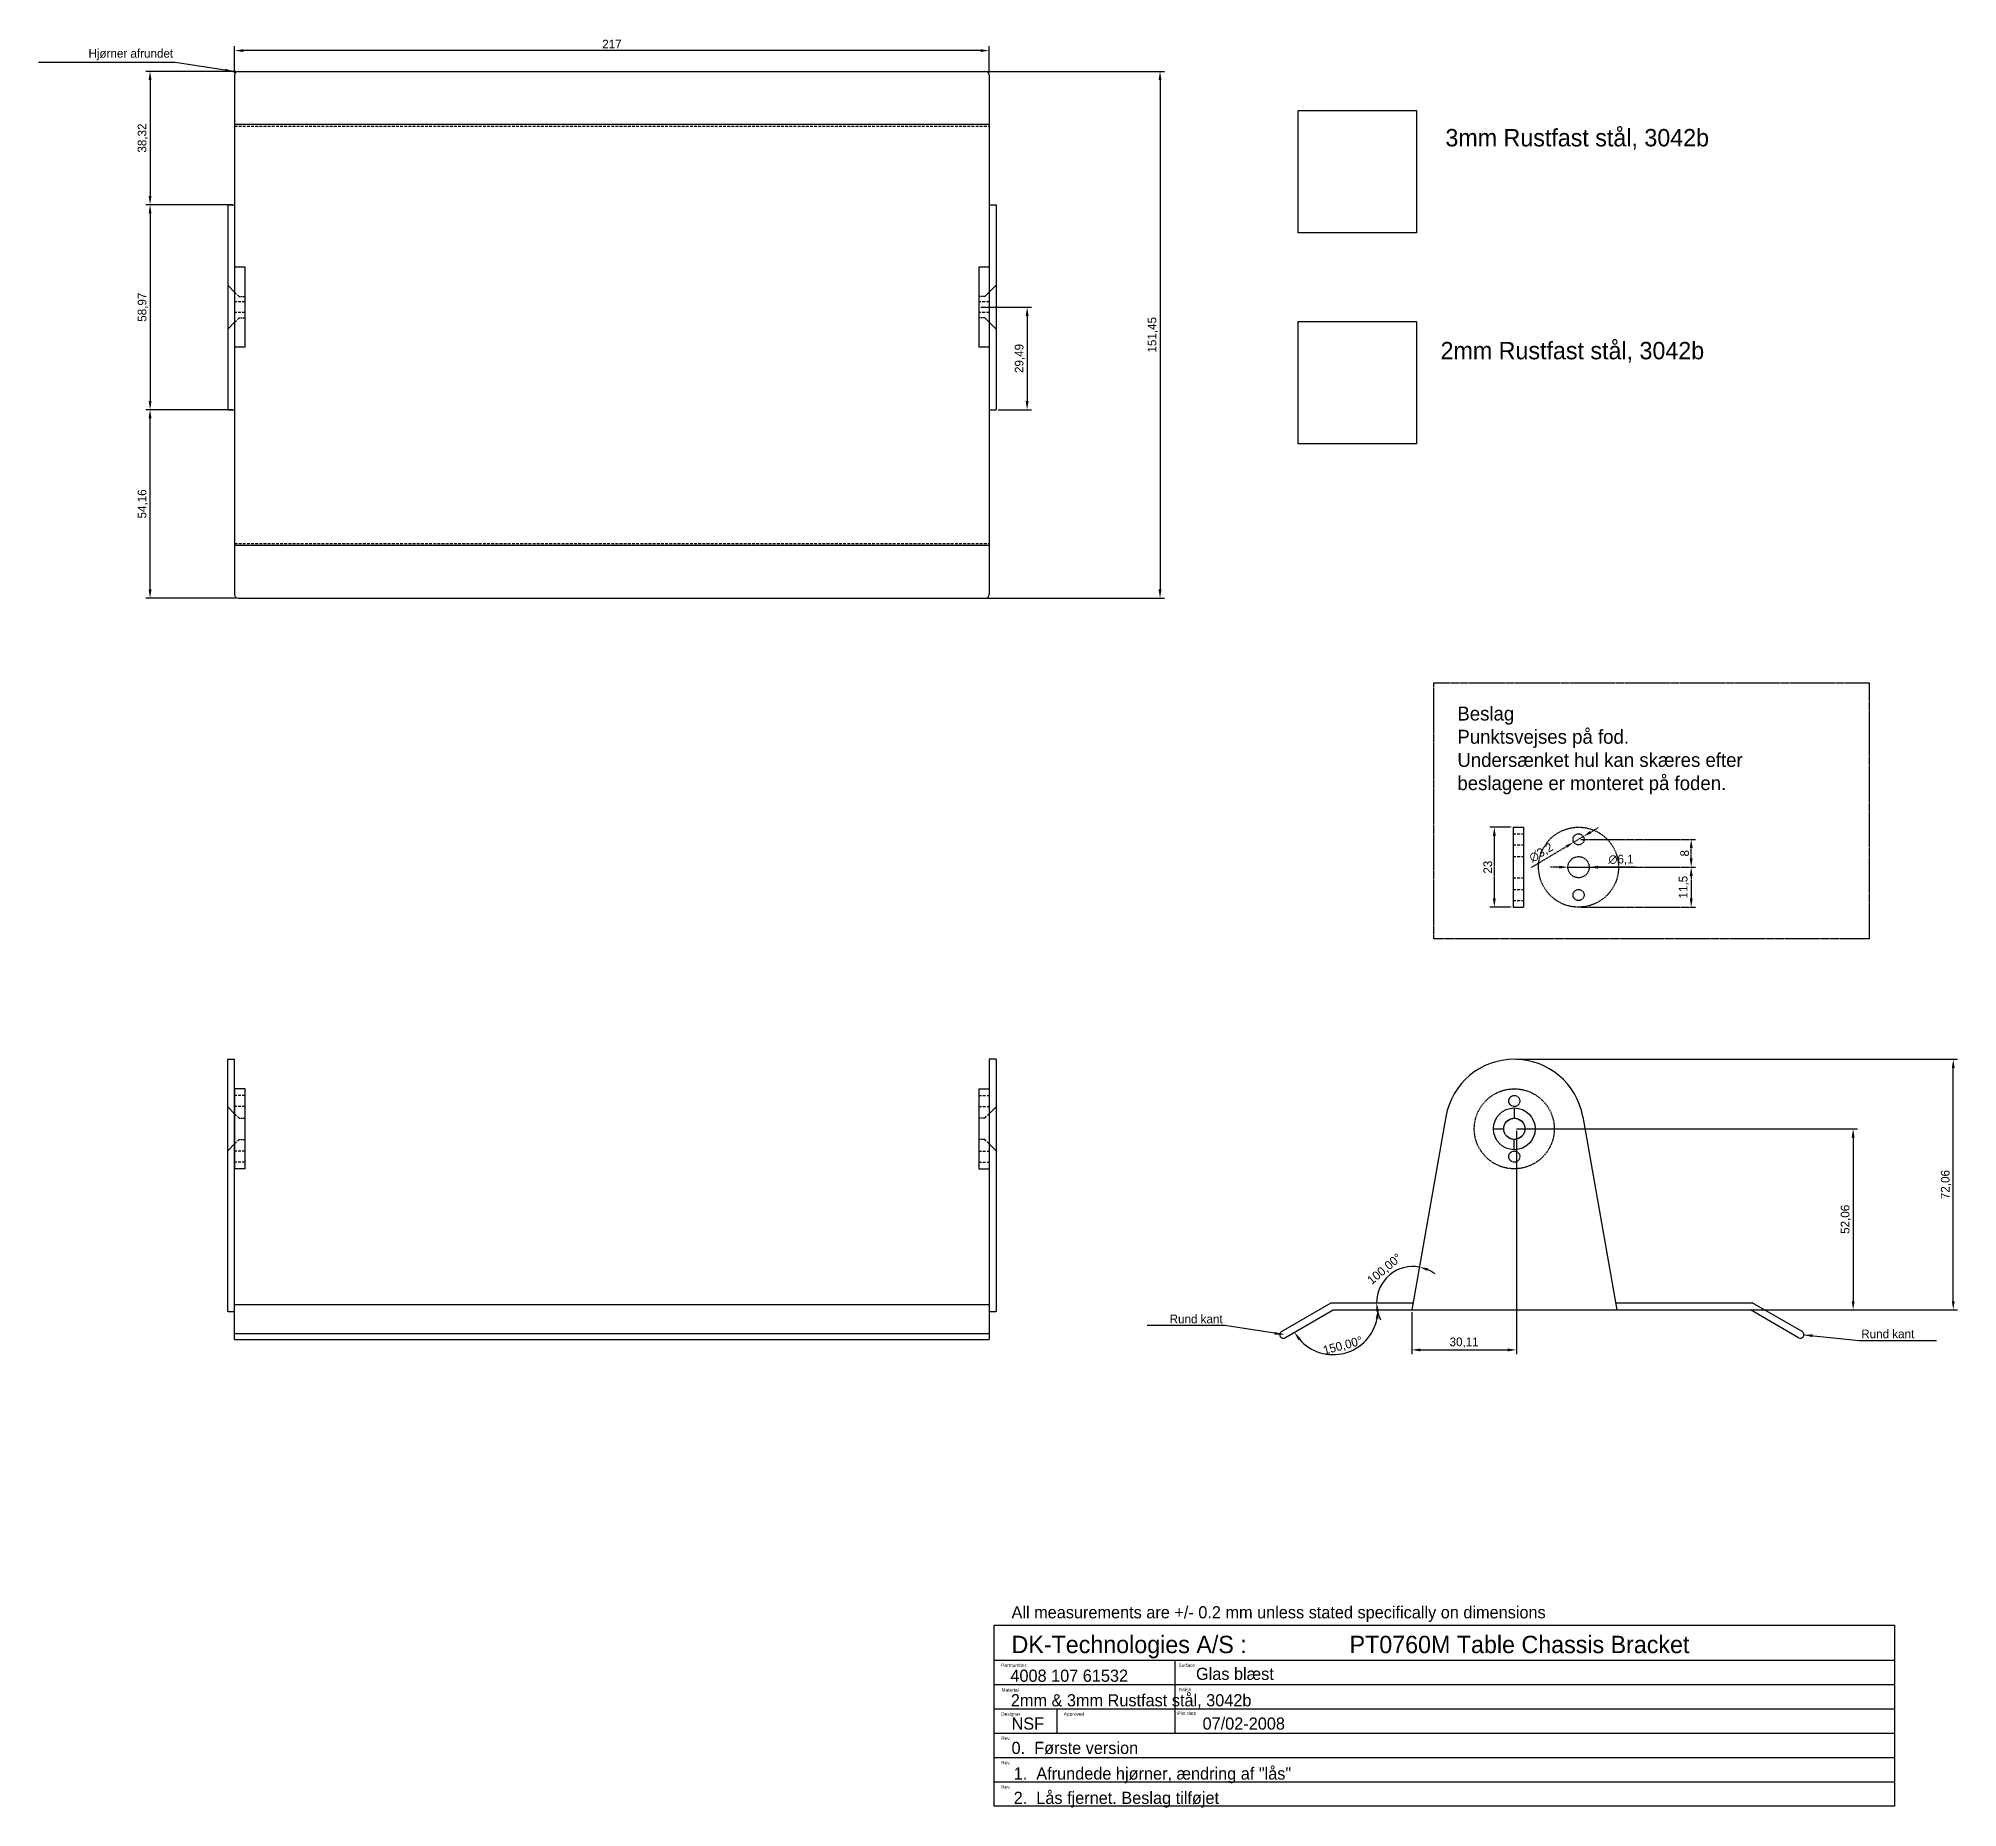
# Model space of a CAD drawing. Header units: millimetres. Extents: x 96 to 647, y -54 to 454.
import ezdxf

# ---------------------------------------------------------------- set-up
doc = ezdxf.new("R2010")
doc.units = ezdxf.units.MM
doc.header["$LTSCALE"] = 0.25
doc.linetypes.add('HIDDEN2', pattern=[4.7625, 3.175, -1.5875])
for name, color, linetype in [('Beslag', 200, 'Continuous'), ('Dementions', 84, 'Continuous'), ('Descriptive Text', 8, 'Continuous')]:
    doc.layers.add(name, color=color, linetype=linetype)
doc.dimstyles.new('ISO-25', dxfattribs={"dimtxt": 2.5, "dimasz": 2.5, "dimexe": 1.25, "dimexo": 0.625, "dimtad": 1, "dimtxsty": 'Standard', "dimcen": 2.5, "dimazin": 0, "dimtfac": 1, "dimtmove": 0, "dimatfit": 3, "dimfxl": 0, "dimarcsym": 0})

# ---------------------------------------------------------------- blocks, each defined once
blk = doc.blocks.new('*D27')
at = {"layer": 'Dementions', "color": 0, "linetype": 'HIDDEN2', "lineweight": -2, "ltscale": 0.25}
for p, q in [((532.91, 216.01), (530.41, 216.01)), ((535.41, 216.01), (541.51, 216.01)), ((554.84, 216.01), (544.01, 216.01))]:
    blk.add_line(p, q, dxfattribs=at)
at = {"layer": 'Dementions', "color": 0, "linetype": 'HIDDEN2', "ltscale": 0.25}
for points in [[(532.91, 216.42), (532.91, 215.59), (535.41, 216.01)], [(544.01, 216.42), (544.01, 215.59), (541.51, 216.01)]]:
    blk.add_solid(points, dxfattribs=at)
at = {"layer": 'Dementions', "color": 0, "linetype": 'HIDDEN2', "ltscale": 0.25, "insert": (550.67, 218.09), "char_height": 2.5, "attachment_point": 5}
blk.add_mtext('∅6,1', dxfattribs=at)
blk = doc.blocks.new('*D28')
at = {"layer": 'Dementions', "color": 0, "linetype": 'HIDDEN2', "lineweight": -2, "ltscale": 0.25}
for p, q in [((541.98, 226.1), (544.13, 227.37)), ((524.9, 215.96), (534.93, 221.92)), ((539.83, 224.82), (537.08, 223.19))]:
    blk.add_line(p, q, dxfattribs=at)
at = {"layer": 'Dementions', "color": 0, "linetype": 'HIDDEN2', "ltscale": 0.25}
for points in [[(541.77, 226.46), (542.2, 225.74), (539.83, 224.82)], [(534.72, 222.27), (535.14, 221.56), (537.08, 223.19)]]:
    blk.add_solid(points, dxfattribs=at)
at = {"layer": 'Dementions', "color": 0, "linetype": 'HIDDEN2', "ltscale": 0.25, "insert": (527.78, 220.09), "char_height": 2.5, "attachment_point": 5, "rotation": 30.6746}
blk.add_mtext('∅3,2', dxfattribs=at)
blk = doc.blocks.new('*D29')
at = {"layer": 'Dementions', "color": 0, "linetype": 'HIDDEN2', "lineweight": -2, "ltscale": 0.25}
for p, q in [((539.08, 224.01), (572.11, 224.01)), ((570.86, 218.51), (570.86, 221.51)), ((539.08, 216.01), (572.11, 216.01))]:
    blk.add_line(p, q, dxfattribs=at)
at = {"layer": 'Dementions', "color": 0, "linetype": 'HIDDEN2', "ltscale": 0.25}
for points in [[(570.44, 221.51), (571.27, 221.51), (570.86, 224.01)], [(570.44, 218.51), (571.27, 218.51), (570.86, 216.01)]]:
    blk.add_solid(points, dxfattribs=at)
at = {"layer": 'Dementions', "color": 0, "linetype": 'HIDDEN2', "ltscale": 0.25, "insert": (568.98, 220.01), "char_height": 2.5, "attachment_point": 5, "rotation": 90}
blk.add_mtext('8', dxfattribs=at)
blk = doc.blocks.new('*D30')
at = {"layer": 'Dementions', "color": 0, "linetype": 'HIDDEN2', "lineweight": -2, "ltscale": 0.25}
for p, q in [((539.08, 216.01), (572.11, 216.01)), ((570.86, 213.51), (570.86, 207.01)), ((539.08, 204.51), (572.11, 204.51))]:
    blk.add_line(p, q, dxfattribs=at)
at = {"layer": 'Dementions', "color": 0, "linetype": 'HIDDEN2', "ltscale": 0.25}
for points in [[(570.44, 213.51), (571.27, 213.51), (570.86, 216.01)], [(570.44, 207.01), (571.27, 207.01), (570.86, 204.51)]]:
    blk.add_solid(points, dxfattribs=at)
at = {"layer": 'Dementions', "color": 0, "linetype": 'HIDDEN2', "ltscale": 0.25, "insert": (568.77, 210.26), "char_height": 2.5, "attachment_point": 5, "rotation": 90}
blk.add_mtext('11,5', dxfattribs=at)
blk = doc.blocks.new('*D31')
at = {"layer": 'Dementions', "color": 0, "linetype": 'HIDDEN2', "lineweight": -2, "ltscale": 0.25}
for p, q in [((519.04, 227.51), (512.98, 227.51)), ((514.23, 225.01), (514.23, 207.01)), ((519.04, 204.51), (512.98, 204.51))]:
    blk.add_line(p, q, dxfattribs=at)
at = {"layer": 'Dementions', "color": 0, "linetype": 'HIDDEN2', "ltscale": 0.25}
for points in [[(513.82, 225.01), (514.65, 225.01), (514.23, 227.51)], [(513.82, 207.01), (514.65, 207.01), (514.23, 204.51)]]:
    blk.add_solid(points, dxfattribs=at)
at = {"layer": 'Dementions', "color": 0, "linetype": 'HIDDEN2', "ltscale": 0.25, "insert": (512.36, 216.01), "char_height": 2.5, "attachment_point": 5, "rotation": 90}
blk.add_mtext('23', dxfattribs=at)
blk = doc.blocks.new('*D32')
at = {"layer": 'Dementions', "color": 0, "lineweight": -2, "ltscale": 0.25}
for p, q in [((348.73, 444.83), (419.35, 444.83)), ((418.1, 442.33), (418.1, 295.88)), ((348.73, 293.38), (419.35, 293.38))]:
    blk.add_line(p, q, dxfattribs=at)
at = {"layer": 'Dementions', "color": 0, "ltscale": 0.25}
for points in [[(417.68, 442.33), (418.52, 442.33), (418.1, 444.83)], [(417.68, 295.88), (418.52, 295.88), (418.1, 293.38)]]:
    blk.add_solid(points, dxfattribs=at)
at = {"layer": 'Dementions', "color": 0, "ltscale": 0.25, "insert": (416.02, 369.11), "char_height": 2.5, "attachment_point": 5, "rotation": 90}
blk.add_mtext('151,45', dxfattribs=at)
blk = doc.blocks.new('*D33')
at = {"layer": 'Dementions', "color": 0, "lineweight": -2, "ltscale": 0.25}
for p, q in [((151.97, 444.46), (151.97, 452.07)), ((366.47, 450.82), (154.47, 450.82)), ((368.97, 444.46), (368.97, 452.07))]:
    blk.add_line(p, q, dxfattribs=at)
at = {"layer": 'Dementions', "color": 0, "ltscale": 0.25}
for points in [[(154.47, 451.23), (154.47, 450.4), (151.97, 450.82)], [(366.47, 451.23), (366.47, 450.4), (368.97, 450.82)]]:
    blk.add_solid(points, dxfattribs=at)
at = {"layer": 'Dementions', "color": 0, "ltscale": 0.25, "insert": (260.47, 452.69), "char_height": 2.5, "attachment_point": 5}
blk.add_mtext('217', dxfattribs=at)
blk = doc.blocks.new('*D34')
at = {"layer": 'Dementions', "color": 0, "lineweight": -2, "ltscale": 0.25}
for p, q in [((152.34, 444.83), (126.4, 444.83)), ((127.65, 442.33), (127.65, 409.01)), ((151.34, 406.51), (126.4, 406.51))]:
    blk.add_line(p, q, dxfattribs=at)
at = {"layer": 'Dementions', "color": 0, "ltscale": 0.25}
for points in [[(127.23, 442.33), (128.07, 442.33), (127.65, 444.83)], [(127.23, 409.01), (128.07, 409.01), (127.65, 406.51)]]:
    blk.add_solid(points, dxfattribs=at)
at = {"layer": 'Dementions', "color": 0, "ltscale": 0.25, "insert": (125.57, 425.67), "char_height": 2.5, "attachment_point": 5, "rotation": 90}
blk.add_mtext('38,32', dxfattribs=at)
blk = doc.blocks.new('*D35')
at = {"layer": 'Dementions', "color": 0, "lineweight": -2, "ltscale": 0.25}
for p, q in [((149.34, 406.51), (126.4, 406.51)), ((127.65, 404.01), (127.65, 350.04)), ((149.34, 347.54), (126.4, 347.54))]:
    blk.add_line(p, q, dxfattribs=at)
at = {"layer": 'Dementions', "color": 0, "ltscale": 0.25}
for points in [[(127.23, 404.01), (128.07, 404.01), (127.65, 406.51)], [(127.23, 350.04), (128.07, 350.04), (127.65, 347.54)]]:
    blk.add_solid(points, dxfattribs=at)
at = {"layer": 'Dementions', "color": 0, "ltscale": 0.25, "insert": (125.57, 377.03), "char_height": 2.5, "attachment_point": 5, "rotation": 90}
blk.add_mtext('58,97', dxfattribs=at)
blk = doc.blocks.new('*D36')
at = {"layer": 'Dementions', "color": 0, "lineweight": -2, "ltscale": 0.25}
for p, q in [((151.34, 347.54), (126.4, 347.54)), ((127.65, 295.88), (127.65, 345.04)), ((152.34, 293.38), (126.4, 293.38))]:
    blk.add_line(p, q, dxfattribs=at)
at = {"layer": 'Dementions', "color": 0, "ltscale": 0.25}
for points in [[(127.23, 345.04), (128.07, 345.04), (127.65, 347.54)], [(127.23, 295.88), (128.07, 295.88), (127.65, 293.38)]]:
    blk.add_solid(points, dxfattribs=at)
at = {"layer": 'Dementions', "color": 0, "ltscale": 0.25, "insert": (125.57, 320.46), "char_height": 2.5, "attachment_point": 5, "rotation": 90}
blk.add_mtext('54,16', dxfattribs=at)
blk = doc.blocks.new('*D37')
at = {"layer": 'Dementions', "color": 0, "lineweight": -2, "ltscale": 0.25}
for p, q in [((366.59, 377.03), (381.13, 377.03)), ((379.88, 374.53), (379.88, 350.04)), ((371.59, 347.54), (381.13, 347.54))]:
    blk.add_line(p, q, dxfattribs=at)
at = {"layer": 'Dementions', "color": 0, "ltscale": 0.25}
for points in [[(379.46, 374.53), (380.3, 374.53), (379.88, 377.03)], [(379.46, 350.04), (380.3, 350.04), (379.88, 347.54)]]:
    blk.add_solid(points, dxfattribs=at)
at = {"layer": 'Dementions', "color": 0, "ltscale": 0.25, "insert": (377.8, 362.29), "char_height": 2.5, "attachment_point": 5, "rotation": 90}
blk.add_mtext('29,49', dxfattribs=at)
blk = doc.blocks.new('*D38')
at = {"layer": 'Dementions', "color": 0, "lineweight": -2, "ltscale": 0.25}
for p, q in [((520.6, 160.77), (647.47, 160.77)), ((646.22, 91.21), (646.22, 158.27)), ((550.09, 88.71), (647.47, 88.71))]:
    blk.add_line(p, q, dxfattribs=at)
at = {"layer": 'Dementions', "color": 0, "ltscale": 0.25}
for points in [[(645.8, 158.27), (646.64, 158.27), (646.22, 160.77)], [(645.8, 91.21), (646.64, 91.21), (646.22, 88.71)]]:
    blk.add_solid(points, dxfattribs=at)
at = {"layer": 'Dementions', "color": 0, "ltscale": 0.25, "insert": (644.14, 124.74), "char_height": 2.5, "attachment_point": 5, "rotation": 90}
blk.add_mtext('72,06', dxfattribs=at)
blk = doc.blocks.new('*D39')
at = {"layer": 'Dementions', "color": 0, "lineweight": -2, "ltscale": 0.25}
for p, q in [((520.6, 140.77), (618.67, 140.77)), ((617.42, 138.27), (617.42, 91.21)), ((550.71, 88.71), (618.67, 88.71))]:
    blk.add_line(p, q, dxfattribs=at)
at = {"layer": 'Dementions', "color": 0, "ltscale": 0.25}
for points in [[(617.01, 138.27), (617.84, 138.27), (617.42, 140.77)], [(617.01, 91.21), (617.84, 91.21), (617.42, 88.71)]]:
    blk.add_solid(points, dxfattribs=at)
at = {"layer": 'Dementions', "color": 0, "ltscale": 0.25, "insert": (615.34, 114.74), "char_height": 2.5, "attachment_point": 5, "rotation": 90}
blk.add_mtext('52,06', dxfattribs=at)
blk = doc.blocks.new('*D40')
at = {"layer": 'Dementions', "color": 0, "lineweight": -2, "ltscale": 0.25}
for p, q in [((520.6, 140.15), (520.6, 75.95)), ((490.49, 88.09), (490.49, 75.95)), ((492.99, 77.2), (518.1, 77.2))]:
    blk.add_line(p, q, dxfattribs=at)
at = {"layer": 'Dementions', "color": 0, "ltscale": 0.25}
for points in [[(492.99, 77.61), (492.99, 76.78), (490.49, 77.2)], [(518.1, 77.61), (518.1, 76.78), (520.6, 77.2)]]:
    blk.add_solid(points, dxfattribs=at)
at = {"layer": 'Dementions', "color": 0, "ltscale": 0.25, "insert": (505.55, 79.28), "char_height": 2.5, "attachment_point": 5}
blk.add_mtext('30,11', dxfattribs=at)
blk = doc.blocks.new('*D41')
at = {"layer": 'Dementions', "color": 0, "lineweight": -2, "ltscale": 0.25}
for start, end in [(80, 180), (52.5643, 66.2821), (193.7179, 207.4357)]:
    blk.add_arc((490.84, 90.71), 10.47, start, end, dxfattribs=at)
at = {"layer": 'Dementions', "color": 0, "ltscale": 0.25}
for points in [[(494.93, 99.9), (495.17, 100.69), (492.66, 101.02)], [(480.26, 88.18), (481.09, 88.28), (480.37, 90.71)]]:
    blk.add_solid(points, dxfattribs=at)
at = {"layer": 'Dementions', "color": 0, "ltscale": 0.25, "insert": (482.77, 100.33), "char_height": 2.5, "attachment_point": 5, "rotation": 40}
blk.add_mtext('100,00°', dxfattribs=at)
blk = doc.blocks.new('*D42')
at = {"layer": 'Dementions', "color": 0, "lineweight": -2, "ltscale": 0.25}
blk.add_arc((467.89, 88.71), 12.88, 221.1363, 348.8637, dxfattribs=at)
at = {"layer": 'Dementions', "color": 0, "ltscale": 0.25}
for points in [[(480.12, 86.27), (480.95, 86.18), (480.77, 88.71)], [(457.85, 80), (458.53, 80.48), (456.73, 82.27)]]:
    blk.add_solid(points, dxfattribs=at)
at = {"layer": 'Dementions', "color": 0, "ltscale": 0.25, "insert": (470.69, 78.28), "char_height": 2.5, "attachment_point": 5, "rotation": 15}
blk.add_mtext('150,00°', dxfattribs=at)

msp = doc.modelspace()

# ---------------------------------------------------------------- linework, layer by layer
at = {"ltscale": 0.25}
for p, q in [((151.968, 443.835), (151.968, 294.385)), ((368.968, 443.835), (368.968, 294.385)), ((149.968, 406.515), (149.968, 347.545)), ((370.968, 406.515), (370.968, 347.545)), ((519.976, 146.77), (519.976, 143.82)), ((513.976, 140.77), (516.926, 140.77)), ((523.026, 140.77), (525.976, 140.77)), ((519.976, 134.77), (519.976, 137.72))]:
    msp.add_line(p, q, dxfattribs=at)
for p, q in [((152.968, 444.835), (367.968, 444.835)), ((151.968, 429.645), (368.968, 429.645)), ((149.968, 406.515), (151.968, 406.515)), ((368.968, 406.515), (370.968, 406.515)), ((149.968, 383.385), (151.968, 381.385)), ((370.968, 383.385), (368.968, 381.385)), ((149.968, 370.685), (151.968, 372.685)), ((370.968, 370.685), (368.968, 372.685)), ((149.968, 347.545), (151.968, 347.545)), ((368.968, 347.545), (370.968, 347.545)), ((151.968, 308.575), (368.968, 308.575)), ((152.968, 293.385), (367.968, 293.385)), ((156.768, 293.385), (364.168, 293.385)), ((149.968, 88.213), (149.968, 160.77)), ((149.968, 160.77), (151.968, 160.77)), ((151.968, 80.213), (151.968, 160.77)), ((368.968, 160.77), (368.968, 80.213)), ((370.968, 160.77), (368.968, 160.77)), ((370.968, 160.77), (370.968, 88.237)), ((149.968, 147.12), (151.968, 145.12)), ((370.968, 147.12), (368.968, 145.12)), ((500.28, 144.243), (490.489, 88.713)), ((539.673, 144.243), (549.464, 88.713)), ((149.968, 134.42), (151.968, 136.42)), ((370.968, 134.42), (368.968, 136.42)), ((151.968, 90.213), (368.968, 90.213)), ((453.035, 82.445), (467.356, 90.713)), ((454.035, 80.713), (467.891, 88.713)), ((467.356, 90.713), (490.841, 90.713)), ((467.891, 88.713), (587.892, 88.713)), ((549.111, 90.713), (588.428, 90.713)), ((601.749, 80.713), (587.892, 88.713)), ((602.749, 82.445), (588.428, 90.713)), ((149.968, 88.213), (151.968, 88.213)), ((368.968, 88.237), (370.968, 88.237)), ((151.968, 81.945), (368.968, 81.945)), ((151.968, 80.213), (368.968, 80.213))]:
    msp.add_line(p, q)
at = {"linetype": 'HIDDEN2'}
for p, q in [((151.968, 429.105), (368.968, 429.105)), ((151.968, 309.115), (368.968, 309.115))]:
    msp.add_line(p, q, dxfattribs=at)
at = {"ltscale": 0.25}
msp.add_lwpolyline([(457.829, 372.92), (491.819, 372.92), (491.819, 337.733), (457.829, 337.733)], close=True, dxfattribs=at)
for radius in [6, 3.05]:
    msp.add_circle((519.976, 140.77), radius, dxfattribs=at)
for centre, start, end in [((152.968, 443.835), 90, 180), ((367.968, 443.835), 0, 90), ((152.968, 294.385), 180, 270), ((367.968, 294.385), 270, 0), ((453.535, 81.579), 120, 300), ((602.249, 81.579), 240, 60)]:
    msp.add_arc(centre, 1, start, end, dxfattribs=at)
msp.add_arc((519.976, 140.77), 20, 10, 170)
at = {"layer": 'Beslag'}
for p, q in [((154.968, 388.535), (151.968, 388.535)), ((154.968, 365.535), (154.968, 388.535)), ((365.968, 388.535), (365.968, 365.535)), ((368.968, 388.535), (365.968, 388.535)), ((368.968, 381.385), (367.668, 380.085)), ((368.968, 372.685), (367.668, 373.985)), ((154.968, 365.535), (151.968, 365.535)), ((368.968, 365.535), (365.968, 365.535)), ((519.661, 227.508), (519.661, 204.508)), ((522.661, 227.508), (522.661, 204.508)), ((151.968, 152.27), (151.968, 129.27)), ((154.968, 129.27), (154.968, 152.27)), ((365.968, 152.27), (365.968, 129.27)), ((368.968, 152.27), (368.968, 129.27))]:
    msp.add_line(p, q, dxfattribs=at)
at = {"layer": 'Beslag', "ltscale": 0.25}
for p, q in [((151.968, 388.535), (151.968, 365.535)), ((519.661, 227.508), (522.661, 227.508)), ((519.661, 204.508), (522.661, 204.508)), ((154.968, 152.27), (151.968, 152.27)), ((365.968, 152.27), (368.968, 152.27)), ((154.968, 129.27), (151.968, 129.27)), ((365.968, 129.27), (368.968, 129.27))]:
    msp.add_line(p, q, dxfattribs=at)
at = {"layer": 'Beslag', "linetype": 'HIDDEN2'}
for p, q in [((151.968, 381.385), (153.268, 380.085)), ((154.968, 378.585), (151.968, 378.585)), ((154.968, 375.485), (151.968, 375.485)), ((368.968, 378.585), (365.968, 378.585)), ((368.968, 375.485), (365.968, 375.485)), ((151.968, 372.685), (153.268, 373.985)), ((519.661, 225.608), (522.661, 225.608)), ((519.661, 222.408), (522.661, 222.408)), ((519.661, 219.058), (522.661, 219.058)), ((519.661, 212.958), (522.661, 212.958)), ((519.661, 209.608), (522.661, 209.608)), ((519.661, 206.408), (522.661, 206.408)), ((154.968, 150.37), (151.968, 150.37)), ((365.968, 150.37), (368.968, 150.37)), ((154.968, 147.17), (151.968, 147.17)), ((151.968, 145.12), (153.268, 143.82)), ((365.968, 147.17), (368.968, 147.17)), ((367.668, 143.82), (368.968, 145.12)), ((151.968, 136.42), (153.268, 137.72)), ((154.968, 134.37), (151.968, 134.37)), ((365.968, 134.37), (368.968, 134.37)), ((368.968, 136.42), (367.668, 137.72)), ((154.968, 131.17), (151.968, 131.17)), ((365.968, 131.17), (368.968, 131.17))]:
    msp.add_line(p, q, dxfattribs=at)
at = {"layer": 'Beslag', "linetype": 'HIDDEN2', "ltscale": 0.5}
for p, q in [((153.268, 380.085), (154.968, 380.085)), ((367.668, 380.085), (365.968, 380.085)), ((153.268, 373.985), (154.968, 373.985)), ((367.668, 373.985), (365.968, 373.985)), ((153.268, 143.82), (154.968, 143.82)), ((367.668, 143.82), (365.968, 143.82)), ((153.268, 137.72), (154.968, 137.72)), ((367.668, 137.72), (365.968, 137.72))]:
    msp.add_line(p, q, dxfattribs=at)
at = {"layer": 'Beslag', "ltscale": 0.25}
msp.add_lwpolyline([(457.829, 433.588), (491.819, 433.588), (491.819, 398.401), (457.829, 398.401)], close=True, dxfattribs=at)
at = {"layer": 'Beslag', "linetype": 'HIDDEN2', "ltscale": 0.25}
for centre, radius in [((538.458, 216.008), 11.5), ((538.458, 224.008), 1.6), ((538.458, 216.008), 3.05), ((538.458, 208.008), 1.6), ((519.976, 140.77), 11.5), ((519.976, 148.77), 1.6), ((519.976, 140.77), 3.05), ((519.976, 132.77), 1.6)]:
    msp.add_circle(centre, radius, dxfattribs=at)
at = {"layer": 'Descriptive Text'}
for p, q in [((370.4, -2.004), (629.362, -2.004)), ((370.4, -54.004), (370.4, -2.004)), ((629.362, -2.004), (629.362, -54.004)), ((370.4, -12.004), (629.362, -12.004)), ((422.4, -12.004), (422.4, -19.004)), ((370.4, -19.004), (629.362, -19.004)), ((422.4, -19.004), (422.4, -26.004)), ((370.4, -26.004), (629.362, -26.004)), ((388.4, -26.004), (388.4, -33.004)), ((422.4, -26.004), (422.4, -33.004)), ((370.4, -33.004), (629.362, -33.004)), ((370.4, -40.004), (629.362, -40.004)), ((370.4, -47.004), (629.362, -47.004)), ((629.362, -54.004), (370.4, -54.004))]:
    msp.add_line(p, q, dxfattribs=at)
at = {"layer": 'Descriptive Text', "linetype": 'HIDDEN2', "ltscale": 0.25}
msp.add_lwpolyline([(496.811, 268.972), (622.014, 268.972), (622.014, 195.406), (496.811, 195.406)], close=True, dxfattribs=at)

# ---------------------------------------------------------------- texts
at = {"layer": 'Dementions', "ltscale": 0.25, "char_height": 2.5}
for s, insert, attachment_point in [('Hjørner afrundet', (134.283, 448.041), 9), ('Rund kant', (436.108, 84.81), 9), ('Rund kant', (619.77, 80.511), 7)]:
    msp.add_mtext(s, dxfattribs=dict(at, insert=insert, attachment_point=attachment_point))
at = {"layer": 'Descriptive Text'}
for s, height, p in [('All measurements are +/- 0.2 mm unless stated specifically on dimensions', 3.5, (375.4, -0.004)), ('DK-Technologies A/S :', 5, (375.4, -10.004)), ('PT0760M Table Chassis Bracket', 5, (472.609, -10.004)), ('Partnumber:', 1, (372.4, -14.004)), ('4008 107 61532', 3.5, (375.071, -18.24)), ('Surface', 1, (423.4, -14.004)), ('Glas blæst', 3.5, (428.45, -17.704)), ('Material', 1, (372.524, -21.069)), ('2mm & 3mm Rustfast stål, 3042b', 3.5, (375.195, -25.304)), ('Finish', 1, (423.4, -21.004)), ('Designer.', 1, (372.4, -28.004)), ('Approved', 1, (390.4, -28.004)), ('Plot date', 1, (423.1, -27.804)), ('NSF', 3.5, (375.4, -32.004)), ('07/02-2008', 3.5, (430.335, -32.004)), ('Rev.', 1, (372.4, -35.004)), ('0.  Første version', 3.5, (375.4, -39.004)), ('Rev.', 1, (372.4, -42.004)), ('1.  Afrundede hjørner, ændring af "lås"', 3.5, (376.016, -46.366)), ('Rev.', 1, (372.4, -49.004)), ('2.  Lås fjernet. Beslag tilføjet', 3.5, (376.016, -53.366))]:
    msp.add_text(s, height=height, dxfattribs=at).set_placement(p)
at = {"layer": 'Descriptive Text', "ltscale": 0.25, "char_height": 5, "attachment_point": 1}
for s, insert, width in [('3mm Rustfast stål, 3042b', (500.172, 428.277), 134.32179), ('2mm Rustfast stål, 3042b', (498.779, 367.05), 132.22654)]:
    msp.add_mtext(s, dxfattribs=dict(at, insert=insert, width=width))
at = {"layer": 'Descriptive Text', "linetype": 'HIDDEN2', "ltscale": 0.25, "insert": (503.611, 262.175), "char_height": 4, "width": 107.6019, "attachment_point": 1}
msp.add_mtext('Beslag\\PPunktsvejses på fod.\\PUndersænket hul kan skæres efter beslagene er monteret på foden.', dxfattribs=at)

# ---------------------------------------------------------------- dimensions: what is measured, and where the dimension line sits
at = {"layer": 'Dementions', "ltscale": 0.25}
for base, p1, p2, picture, middle in [((151.968, 450.815), (368.968, 443.835), (151.968, 443.835), '*D33', (260.468, 452.69)), ((520.601, 77.196), (490.489, 88.713), (520.601, 140.77), '*D40', (505.545, 79.279))]:
    dim = msp.add_linear_dim(base=base, p1=p1, p2=p2, dimstyle='ISO-25', dxfattribs=at)
    dim.commit()
    dim.dimension.update_dxf_attribs({"geometry": picture, "text_midpoint": middle})
for base, p1, p2, picture, middle in [((127.649, 406.515), (152.968, 444.835), (151.968, 406.515), '*D34', (125.566, 425.675)), ((418.101, 293.385), (348.109, 444.835), (348.109, 293.385), '*D32', (416.018, 369.11)), ((127.649, 347.545), (149.968, 406.515), (149.968, 347.545), '*D35', (125.566, 377.03)), ((379.881, 347.545), (365.968, 377.035), (370.968, 347.545), '*D37', (377.798, 362.29)), ((127.649, 347.545), (152.968, 293.385), (151.968, 347.545), '*D36', (125.566, 320.465)), ((646.221, 160.77), (549.464, 88.713), (519.976, 160.77), '*D38', (644.138, 124.742)), ((617.422, 88.713), (519.976, 140.77), (550.089, 88.713), '*D39', (615.339, 114.742))]:
    dim = msp.add_linear_dim(base=base, p1=p1, p2=p2, angle=90, dimstyle='ISO-25', dxfattribs=at)
    dim.commit()
    dim.dimension.update_dxf_attribs({"geometry": picture, "text_midpoint": middle})
at = {"layer": 'Dementions', "linetype": 'HIDDEN2', "ltscale": 0.25}
for base, p1, p2, picture, middle in [((514.232, 204.508), (519.661, 227.508), (519.661, 204.508), '*D31', (512.357, 216.008)), ((570.857, 224.008), (538.458, 216.008), (538.458, 224.008), '*D29', (568.982, 220.008)), ((570.857, 204.508), (538.458, 216.008), (538.458, 204.508), '*D30', (568.773, 210.258))]:
    dim = msp.add_linear_dim(base=base, p1=p1, p2=p2, angle=90, dimstyle='ISO-25', dxfattribs=at)
    dim.commit()
    dim.dimension.update_dxf_attribs({"geometry": picture, "text_midpoint": middle})
for p1, p2, picture, middle in [((539.834, 224.824), (537.082, 223.192), '*D28', (528.839, 218.303)), ((535.408, 216.008), (541.508, 216.008), '*D27', (550.675, 216.008))]:
    dim = msp.add_diameter_dim_2p(p1=p1, p2=p2, dimstyle='ISO-25', dxfattribs=at)
    dim.commit()
    dim.dimension.update_dxf_attribs({"geometry": picture, "text_midpoint": middle})
at = {"layer": 'Dementions', "ltscale": 0.25}
for base, line1, line2, picture, middle in [((486.696, 100.324), ((500.28, 144.243), (490.489, 88.713)), ((467.356, 90.713), (490.841, 90.713)), '*D41', (482.774, 100.327)), ((465.654, 76.027), ((467.891, 88.713), (587.892, 88.713)), ((454.035, 80.713), (467.891, 88.713)), '*D42', (470.687, 78.282))]:
    dim = msp.add_angular_dim_2l(base=base, line1=line1, line2=line2, dimstyle='ISO-25', dxfattribs=at)
    dim.commit()
    dim.dimension.update_dxf_attribs({"geometry": picture, "text_midpoint": middle})

# ---------------------------------------------------------------- leaders
at = {"layer": 'Dementions', "ltscale": 0.25, "annotation_type": 0, "has_hookline": 1}
for points, hookline_direction, text_width in [([(151.71, 444.81), (134.908, 447.416)], 1, 38.75), ([(453.535, 81.579), (436.733, 84.185)], 1, 21.667), ([(603.247, 81.524), (619.145, 79.886)], 0, 21.667)]:
    msp.add_leader(points, dimstyle='ISO-25', dxfattribs=dict(at, hookline_direction=hookline_direction, text_width=text_width))

doc.saveas('drawing.dxf')
